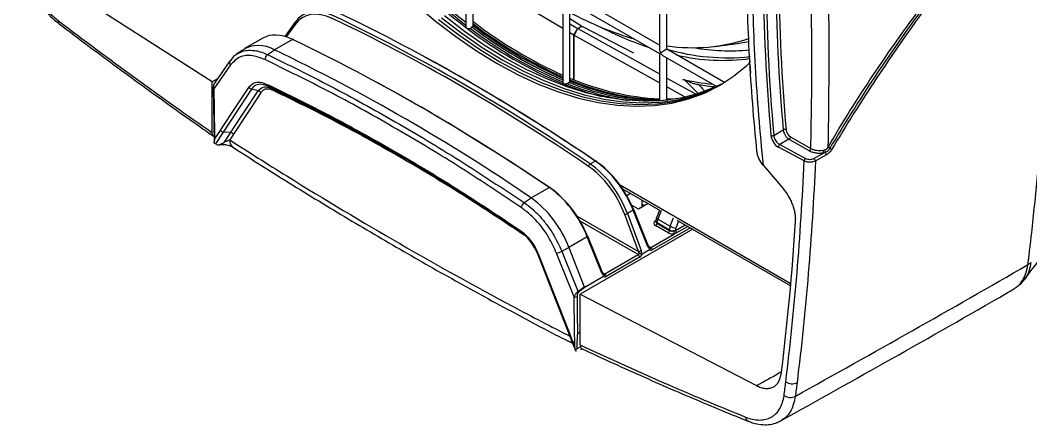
# Model space of a CAD drawing. Extents: x 14.8 to 109.8, y 1.6 to 86.6.
# Drawn here: x 69.56 to 76.94, y 62.04 to 65 of the extents above; entities that cross this region are included whole.
import ezdxf

# ---------------------------------------------------------------- set-up
doc = ezdxf.new("R2010")
doc.units = 0
doc.header["$MEASUREMENT"] = 0
doc.layers.add('OBJECT', color=7, linetype='CONTINUOUS')

msp = doc.modelspace()

# ---------------------------------------------------------------- linework, layer by layer
at = {"layer": 'OBJECT'}
for p, q in [((72.815, 65.5694), (72.815, 64.9482)), ((72.8679, 64.9522), (72.8679, 65.5389)), ((74.2292, 65.5696), (74.2292, 64.7761)), ((74.2821, 64.7836), (74.2821, 65.539)), ((70.9629, 64.545), (69.7627, 65.3131)), ((73.5221, 64.9352), (72.8679, 65.3258)), ((73.5221, 65.1612), (73.5221, 64.5366)), ((74.2292, 64.8141), (73.575, 65.1918)), ((73.5421, 65.1497), (74.2292, 64.753)), ((73.575, 64.5475), (73.575, 65.1307)), ((71.5661, 64.9799), (71.4924, 64.8768)), ((71.5677, 64.9652), (71.5024, 64.8738)), ((73.6594, 64.9517), (73.575, 65.0056)), ((73.575, 64.9698), (73.6319, 64.9359)), ((73.6316, 64.9357), (73.649, 64.9457)), ((73.6319, 64.9359), (73.6594, 64.9517)), ((73.6594, 64.9484), (73.6594, 64.9517)), ((74.0405, 64.7544), (73.67, 64.9463)), ((71.3311, 64.8648), (71.1978, 64.7879)), ((73.6033, 64.8867), (73.575, 64.9036)), ((73.6033, 64.8864), (73.6316, 64.9357)), ((73.6176, 64.9113), (73.6033, 64.8867)), ((73.6033, 64.561), (73.6033, 64.8867)), ((74.2292, 64.538), (73.6033, 64.8864)), ((73.6033, 64.8864), (73.6033, 64.561)), ((73.6316, 64.9357), (74.2292, 64.603)), ((71.5481, 64.8555), (71.4165, 64.7796)), ((74.2217, 64.8185), (74.2292, 64.8172)), ((71.1828, 64.7781), (71.1365, 64.7443)), ((71.3659, 64.7447), (71.4165, 64.7796)), ((74.2292, 64.753), (74.2292, 64.4069)), ((74.2492, 64.7415), (74.6466, 64.5121)), ((74.7029, 64.5407), (74.2821, 64.7836)), ((74.2821, 64.4117), (74.2821, 64.7225)), ((71.0922, 64.6985), (70.9795, 64.536)), ((74.8893, 64.6739), (74.8934, 64.6101)), ((74.2821, 64.5735), (74.4956, 64.4547)), ((71.001, 64.567), (70.9629, 64.545)), ((70.9629, 64.174), (70.9629, 64.545)), ((70.9702, 64.5003), (70.9762, 64.1063)), ((71.4015, 64.4962), (71.372, 64.5132)), ((74.4161, 64.4339), (74.2821, 64.5085)), ((74.508, 64.4618), (74.4053, 64.5655)), ((71.2988, 64.4792), (71.249, 64.4925)), ((74.3524, 64.4215), (74.2821, 64.4199)), ((74.2894, 64.4125), (74.2821, 64.4125)), ((70.9802, 64.1254), (71.0228, 64.1901)), ((71.042, 64.178), (70.9858, 64.0926)), ((71.0991, 64.1756), (71.042, 64.178)), ((71.0551, 64.1087), (71.0991, 64.1756)), ((71.1182, 64.1635), (71.0902, 64.1209)), ((75.0627, 64.1544), (75.1319, 64.1943)), ((75.1741, 64.126), (75.1068, 64.0871)), ((75.3225, 64.0403), (75.1741, 64.126)), ((75.1847, 64.1444), (75.3331, 64.0587)), ((70.9768, 64.1004), (70.9766, 64.1063)), ((75.2843, 63.9675), (75.0966, 64.0686)), ((75.1068, 64.0871), (75.2945, 63.9861)), ((75.3564, 63.9863), (75.4261, 64.025)), ((75.3668, 63.9672), (75.4467, 64.0115)), ((73.7224, 63.9455), (73.7593, 63.9668)), ((73.2918, 63.6969), (73.4234, 63.7729)), ((75.1839, 63.0721), (73.941, 63.7897)), ((73.9522, 63.7672), (73.9529, 63.7676)), ((73.9585, 63.7643), (74.2292, 63.6081)), ((73.2404, 63.6626), (73.2918, 63.6969)), ((73.989, 63.715), (74.0165, 63.7308)), ((74.1003, 63.6825), (74.0995, 63.6304)), ((74.0745, 63.6162), (74.0249, 63.6448)), ((74.1493, 63.3452), (74.0419, 63.612)), ((74.1455, 63.6564), (74.0745, 63.6162)), ((74.1173, 63.6405), (74.0998, 63.6505)), ((74.1002, 63.6766), (74.1115, 63.676)), ((73.6265, 63.5646), (74.0757, 63.3053)), ((74.0757, 63.3053), (73.9746, 63.5758)), ((74.0372, 63.6073), (73.9944, 63.5825)), ((73.9944, 63.5825), (74.0955, 63.312)), ((74.1446, 63.3404), (74.0372, 63.6073)), ((74.2067, 63.5521), (74.2068, 63.5523)), ((74.2292, 63.6081), (74.2068, 63.5523)), ((74.2411, 63.6046), (74.2162, 63.5427)), ((74.2162, 63.5427), (74.3073, 63.4901)), ((74.3073, 63.4901), (74.3308, 63.5529)), ((74.3558, 63.535), (75.1828, 63.0576)), ((74.0726, 63.2828), (73.6498, 63.5269)), ((74.4716, 63.4682), (73.6499, 62.9938)), ((74.4539, 63.4784), (74.1748, 63.3173)), ((74.1997, 63.5315), (74.2022, 63.5329)), ((74.2913, 63.4419), (74.1997, 63.4947)), ((74.2016, 63.5277), (74.2015, 63.5253)), ((74.2104, 63.515), (74.2103, 63.5131)), ((74.2103, 63.5131), (74.3019, 63.4602)), ((74.3018, 63.4622), (74.2104, 63.515)), ((74.3019, 63.4602), (74.3018, 63.4622)), ((74.3443, 63.4597), (74.4153, 63.5007)), ((74.3443, 63.4627), (74.3443, 63.4597)), ((74.3664, 63.5289), (74.3469, 63.4767)), ((74.4345, 63.4896), (74.3532, 63.4427)), ((73.7013, 63.4134), (73.5668, 63.3357)), ((73.8087, 63.1465), (73.7013, 63.4134)), ((73.8135, 63.1513), (73.706, 63.4181)), ((74.1642, 63.3356), (74.3373, 63.4356)), ((73.5145, 63.3073), (73.5668, 63.3357)), ((73.5668, 63.3357), (73.6785, 63.0476)), ((74.1564, 63.3189), (74.1016, 63.2873)), ((74.1501, 63.3438), (74.1642, 63.3356)), ((73.8283, 63.1417), (74.0726, 63.2828)), ((74.0832, 63.2644), (73.8389, 63.1234)), ((73.6967, 63.0535), (73.8205, 63.125)), ((73.8142, 63.1499), (73.8283, 63.1417)), ((73.6333, 63.0123), (73.6785, 63.0476)), ((73.6967, 63.0535), (73.6357, 63.0059)), ((73.6499, 62.6228), (73.6499, 62.9938)), ((73.6499, 62.9938), (74.937, 62.326)), ((73.5588, 62.724), (73.6146, 62.5815)), ((73.6303, 62.7065), (73.6499, 62.7178)), ((73.5977, 62.6473), (73.6013, 62.6388)), ((73.6153, 62.5806), (73.6211, 62.5775)), ((73.652, 62.6096), (73.6246, 62.5943)), ((73.6542, 62.5908), (73.6633, 62.5956))]:
    msp.add_line(p, q, dxfattribs=at)
at = {"layer": 'OBJECT', "flags": 128}
for points in [[(72.4475, 65.1138), (72.5939, 64.9898), (72.7423, 64.8759), (72.892, 64.7725), (73.0423, 64.68), (73.1926, 64.5989), (73.3422, 64.5296), (73.4906, 64.4722), (73.637, 64.4271), (73.781, 64.3944), (73.9217, 64.3743), (74.0587, 64.3669), (74.1913, 64.3722), (74.319, 64.3902), (74.4413, 64.4208), (74.5575, 64.4639), (74.6673, 64.5192), (74.7701, 64.5866), (74.8655, 64.6658), (74.8939, 64.6931)], [(72.6363, 65.0143), (72.7847, 64.9004), (72.9344, 64.797), (73.0847, 64.7045), (73.235, 64.6234), (73.3846, 64.5541), (73.533, 64.4967), (73.6795, 64.4516), (73.8234, 64.4189), (73.9641, 64.3988), (74.1011, 64.3914), (74.2337, 64.3967), (74.3614, 64.4147), (74.4837, 64.4453), (74.5999, 64.4884), (74.6882, 64.5316)], [(74.6956, 64.5364), (74.6211, 64.5006), (74.5049, 64.4575), (74.3827, 64.427), (74.2549, 64.409), (74.1223, 64.4037), (73.9853, 64.4111), (73.8446, 64.4312), (73.7007, 64.4638), (73.5542, 64.5089), (73.4059, 64.5663), (73.2562, 64.6357), (73.1059, 64.7168), (72.9556, 64.8092), (72.8059, 64.9126), (72.6576, 65.0266)], [(71.5661, 64.9799), (71.5673, 64.9812), (71.5692, 64.9826)], [(72.6151, 65.0021), (72.7635, 64.8881), (72.9132, 64.7847), (73.0635, 64.6923), (73.2138, 64.6112), (73.3634, 64.5418), (73.5118, 64.4845), (73.6583, 64.4393), (73.8022, 64.4067), (73.9429, 64.3866), (74.0799, 64.3792), (74.2125, 64.3845), (74.3402, 64.4025), (74.4625, 64.433), (74.5787, 64.4761), (74.6764, 64.5246)], [(71.0957, 64.6687), (71.075, 64.639), (70.9924, 64.5199), (70.9746, 64.4942)], [(70.9702, 64.5006), (70.9702, 64.5004), (70.9702, 64.5003)], [(70.9746, 64.4942), (70.975, 64.4699), (70.9765, 64.3728), (70.9802, 64.1254)], [(71.0228, 64.1901), (71.0429, 64.2206), (71.1231, 64.3425), (71.2298, 64.5047)], [(71.249, 64.4925), (71.2289, 64.462), (71.1487, 64.3401), (71.042, 64.178)], [(71.0991, 64.1756), (71.1191, 64.2061), (71.1994, 64.328), (71.2988, 64.4792)], [(71.318, 64.467), (71.2979, 64.4366), (71.2177, 64.3146), (71.1182, 64.1635)], [(71.0045, 64.0821), (70.9873, 64.0918), (70.9858, 64.0926)], [(73.7593, 63.9668), (73.7613, 63.9678), (73.7632, 63.9683), (73.765, 63.9683), (73.7664, 63.9678), (73.7676, 63.9668), (73.7685, 63.9654), (73.7689, 63.9636), (73.769, 63.9615)], [(74.9854, 63.9375), (75.0033, 63.9162), (75.129, 63.7677)], [(73.4331, 63.7676), (73.433, 63.7697), (73.4326, 63.7715), (73.4318, 63.7729), (73.4306, 63.7739), (73.4291, 63.7744), (73.4274, 63.7744), (73.4254, 63.7739), (73.4234, 63.7729)], [(74.0372, 63.6073), (74.0391, 63.6085), (74.0405, 63.6096), (74.0415, 63.6106), (74.0419, 63.6115), (74.0419, 63.612)], [(74.0419, 63.612), (74.0419, 63.6121), (74.0413, 63.6126), (74.0402, 63.6128), (74.0386, 63.6128)], [(74.2162, 63.5427), (74.2125, 63.5451), (74.2096, 63.5474), (74.2077, 63.5494), (74.2067, 63.5511), (74.2067, 63.5521)], [(74.1997, 63.5315), (74.2018, 63.5305), (74.202, 63.5304)], [(73.7027, 63.4189), (73.7043, 63.4189), (73.7054, 63.4187), (73.706, 63.4182), (73.706, 63.4181)], [(74.1446, 63.3404), (74.1465, 63.3416), (74.1479, 63.3427), (74.1489, 63.3437), (74.1493, 63.3446), (74.1493, 63.3452)], [(73.3391, 63.2849), (73.339, 63.2852), (73.339, 63.286)], [(73.3391, 63.2849), (73.4203, 63.0775), (73.5588, 62.724)], [(73.3458, 63.2831), (73.3441, 63.2831), (73.3426, 63.2832), (73.3414, 63.2833), (73.3404, 63.2837), (73.3397, 63.2841), (73.3392, 63.2846), (73.3391, 63.2849)], [(73.3458, 63.2831), (73.3671, 63.2288), (73.4522, 63.0114), (73.5654, 62.7223)], [(73.605, 62.9757), (73.5941, 63.0029), (73.5066, 63.2201), (73.4768, 63.2941)], [(73.5145, 63.3073), (73.5364, 63.253), (73.6239, 63.0358), (73.6333, 63.0123)], [(73.6106, 62.6069), (73.6103, 62.6312), (73.6088, 62.7283), (73.605, 62.9757)], [(73.6262, 62.9759), (73.6266, 62.9516), (73.6281, 62.8545), (73.6303, 62.7065)], [(73.5654, 62.7223), (73.5638, 62.7222), (73.5623, 62.7223), (73.5611, 62.7225), (73.5601, 62.7228), (73.5594, 62.7232), (73.5589, 62.7237), (73.5588, 62.724)], [(73.5654, 62.7223), (73.5867, 62.6679), (73.6106, 62.6069)], [(73.5928, 62.6401), (73.5861, 62.6509), (73.5856, 62.6518)]]:
    msp.add_lwpolyline(points, dxfattribs=at)
at = {"layer": 'OBJECT'}
for centre, radius, start, end in [((89.1097, 65.4305), 14.0324, 175.8927, 185.05405), ((89.1228, 65.4308), 14.0243, 175.93665, 185.05298), ((75.588, 68.566), 4.5626, 220.40618, 232.66393), ((75.6304, 68.5953), 4.5817, 220.52701, 232.08458), ((75.6411, 68.6064), 4.597, 220.54634, 232.06525), ((75.6043, 68.5754), 4.5663, 220.66772, 232.34937), ((74.6794, 67.0559), 2.2865, 241.11731, 253.91243), ((69.8622, 64.9882), 0.0253, 167.45728, 227.24204), ((71.5762, 64.9736), 0.0119, 147.99737, 224.44319), ((74.7189, 67.4096), 3.1161, 232.47478, 247.53059), ((74.7568, 67.4396), 3.1327, 232.62091, 246.88242), ((74.7587, 67.4424), 3.136, 232.62497, 246.77727), ((74.8469, 67.5523), 3.2408, 232.36271, 245.87048), ((74.8249, 67.5299), 3.2233, 232.61716, 246.16022), ((74.7765, 67.4573), 3.145, 232.63583, 246.49248), ((74.7767, 67.4576), 3.1453, 232.63646, 246.49185), ((74.9366, 67.1536), 2.4839, 242.64198, 251.6574), ((74.735, 67.4198), 3.12, 232.78193, 247.12323), ((74.4717, 66.0588), 1.2641, 261.37527, 288.89717), ((71.3009, 64.5821), 0.2288, 59.64381, 121.06724), ((71.5523, 64.8496), 0.00731, 356.44139, 125.501), ((74.741, 66.2807), 1.5086, 259.95693, 275.46144), ((71.3918, 64.7099), 0.0434, 126.61608, 182.87061), ((65.3123, 52.04), 14.1265, 55.60705, 64.39833), ((74.7256, 66.3136), 1.5923, 253.82963, 275.92502), ((74.6947, 66.2085), 1.5061, 256.9984, 277.49283), ((71.1141, 64.686), 0.0252, 150.67559, 223.14778), ((74.3341, 66.3627), 1.9446, 247.02489, 266.90932), ((70.9778, 64.5011), 0.00762, 186.12319, 245.46196), ((71.2583, 64.5285), 0.0372, 219.91592, 255.43493), ((71.3817, 64.5274), 0.0172, 180.71083, 235.70999), ((71.3919, 64.482), 0.0172, 0.71078, 55.70858), ((74.3486, 66.5588), 2.1884, 247.9748, 255.6385), ((74.3149, 66.4222), 2.0373, 248.09879, 260.98639), ((74.298, 66.3228), 1.9249, 247.52414, 265.53975), ((74.3059, 66.356), 1.9586, 247.68034, 265.38355), ((74.3182, 66.3427), 1.9317, 247.37437, 267.3607), ((74.3008, 66.2972), 1.8905, 247.42358, 267.82929), ((74.308, 66.3299), 1.9235, 247.60016, 267.65271), ((74.7893, 66.356), 1.8351, 257.62077, 264.62347), ((74.7943, 66.2617), 1.7589, 260.81628, 265.00533), ((71.2895, 64.4432), 0.0372, 39.91651, 75.43536), ((71.0513, 64.214), 0.0372, 219.91602, 255.43482), ((71.0897, 64.1396), 0.0372, 39.91561, 75.43624), ((75.0507, 64.1769), 0.0255, 250.03461, 298.2076), ((75.1438, 64.1719), 0.0254, 68.85629, 118.10789), ((75.2247, 64.2044), 0.0934, 186.22324, 237.17454), ((75.2226, 64.2032), 0.07, 186.22383, 237.1741), ((75.1616, 64.1454), 0.0231, 302.60583, 357.39417), ((71.1468, 64.113), 0.0571, 172.00241, 230.4918), ((75.1203, 64.0676), 0.0238, 124.6837, 177.64445), ((75.31, 64.0597), 0.0231, 302.60583, 357.39417), ((75.3112, 63.8021), 0.3036, 57.9289, 60.92743), ((75.3761, 63.9028), 0.1855, 58.40001, 63.31181), ((75.5673, 64.2108), 0.177, 237.90411, 243.10847), ((75.3081, 63.9665), 0.0238, 124.68369, 177.64609), ((75.3435, 63.9669), 0.0233, 0.78732, 56.29384), ((75.475, 64.0457), 0.0531, 179.81906, 202.9392), ((75.469, 64.0457), 0.0348, 176.1937, 208.52309), ((75.423, 64.0111), 0.0237, 1.09014, 49.41967), ((73.7357, 63.9242), 0.0251, 121.94934, 171.43723), ((72.8269, 63.0579), 0.7903, 20.58115, 53.96489), ((73.2691, 63.6212), 0.0503, 124.6706, 172.50229), ((73.9655, 63.6351), 0.06, 278.74559, 298.81514), ((73.2209, 63.4604), 0.0127, 169.46114, 233.49495), ((74.1873, 63.5141), 0.0231, 302.60601, 357.39416), ((74.2163, 63.5286), 0.0148, 183.18415, 246.17837), ((74.3226, 63.5042), 0.0468, 243.64313, 297.51668), ((74.3652, 63.5952), 0.12, 241.18528, 261.25393), ((73.6989, 63.4205), 0.00757, 288.94731, 341.64454), ((74.2788, 63.4613), 0.0231, 302.60601, 357.39416), ((74.3798, 63.4562), 0.0472, 180.45691, 205.91963), ((74.3678, 63.4612), 0.0235, 183.53431, 231.78128), ((74.1664, 63.3275), 0.0132, 220.53377, 309.24686), ((74.1597, 63.3422), 0.00795, 250.48786, 304.35525), ((74.1518, 63.3162), 0.0231, 2.60508, 57.39492), ((73.46, 63.4024), 0.1096, 278.83129, 299.82642), ((74.0607, 63.3016), 0.0223, 302.24361, 334.43106), ((74.0602, 63.2634), 0.0231, 2.60508, 57.39492), ((74.0666, 63.3646), 0.06, 278.7456, 298.815), ((74.0584, 63.3032), 0.046, 302.63855, 339.77244), ((76.8782, 63.2848), 0.0853, 298.5895, 316.15417), ((73.8063, 63.1536), 0.00757, 288.94731, 341.64454), ((73.8306, 63.1336), 0.0132, 220.53409, 309.24697), ((73.8239, 63.1477), 0.00737, 244.37186, 306.36269), ((73.8159, 63.1223), 0.0231, 2.60508, 57.39492), ((73.6154, 62.9959), 0.0227, 242.68109, 298.41691), ((73.6153, 63.002), 0.0207, 10.87442, 29.88502), ((75.1968, 62.4233), 0.0841, 236.68146, 295.28918), ((75.1844, 62.3232), 0.0838, 236.40243, 295.23936), ((74.8911, 62.0962), 0.0344, 180.16934, 241.45475)]:
    msp.add_arc(centre, radius, start, end, dxfattribs=at)
for centre, major_axis, ratio, start_param, end_param in [((85.7524, 59.6183), (-7.7541, 12.5096), 0.597167, 0.680153, 0.869416), ((85.7626, 59.6246), (-7.7466, 12.4966), 0.597187, 0.680133, 0.869395), ((71.8618, 64.594), (-0.236, 0.4237), 0.587367, 5.595426, 6.554104), ((71.8724, 64.6), (-0.2435, 0.4367), 0.58707, 5.595146, 6.553824), ((72.6005, 52.1803), (-7.2994, 13.1055), 0.587357, 5.418377, 5.595417), ((73.0059, 52.4143), (-7.692, 12.8789), 0.56723, 5.400928, 5.577968), ((72.2581, 87.7702), (-14.209, 26.3635), 0.556891, 2.2538, 2.309119), ((72.5899, 52.1744), (-7.2919, 13.0925), 0.587367, 5.418387, 5.595426), ((73.6596, 64.94), (0.015, 0.0004), 0.556797, 0.786578, 2.339921), ((71.5853, 64.4342), (-0.2562, 0.4294), 0.567527, 5.578204, 6.275001), ((72.67, 52.2204), (-7.692, 12.8789), 0.56723, 5.400928, 5.577968), ((73.0165, 52.4206), (-7.6845, 12.866), 0.56722, 5.40092, 5.520011), ((74.2492, 64.7646), (-0.0141, 0.0245), 0.577335, 0.785358, 1.570756), ((74.2492, 64.7646), (0.02, 0.0115), 0.00007, 2.356154, 3.141552), ((74.2492, 64.7646), (0.02, 0.0115), 0.00007, 6.283145, 8.639339), ((74.2492, 64.7646), (-0.0141, 0.0245), 0.577335, 1.570756, 2.356235), ((74.2621, 64.772), (0.02, 0.0115), 0.00007, 6.283145, 7.542885), ((72.6806, 52.2267), (-7.6845, 12.866), 0.56722, 5.40092, 5.520011), ((75.0966, 64.1298), (-0.0395, 0.0638), 0.597167, 0.869416, 2.33756), ((75.1068, 64.1361), (-0.032, 0.0508), 0.601985, 0.864331, 2.332476), ((73.6746, 63.5475), (-0.236, 0.4237), 0.587367, 4.459709, 5.418387), ((73.6852, 63.5534), (-0.2435, 0.4367), 0.58707, 4.459429, 5.418106), ((73.734, 63.5816), (-0.2562, 0.4294), 0.567527, 4.442486, 5.401164), ((73.7446, 63.588), (-0.2487, 0.4164), 0.56722, 4.442242, 5.40092), ((73.3981, 63.3877), (-0.2562, 0.4294), 0.567527, 4.442486, 5.401164), ((73.4087, 63.3941), (-0.2487, 0.4164), 0.56722, 4.442242, 5.40092), ((74.2528, 63.5395), (0.0304, 0.0517), 0.572322, 1.836803, 2.360402), ((74.2315, 63.5131), (0.045, 0), 0.577288, 2.356347, 3.927143), ((74.2315, 63.5253), (0.03, 0.0002), 0.572231, 3.133376, 3.923006), ((74.3443, 63.4867), (0.0296, 0.0522), 0.582397, 1.828073, 2.351672), ((74.3655, 63.4749), (0.0146, 0.0262), 0.587367, 1.823476, 2.347075), ((74.3231, 63.4602), (0.045, 0), 0.577288, 3.927143, 5.034841), ((74.3231, 63.4725), (0.03, -0.0002), 0.582301, 3.931737, 5.039435), ((74.1656, 63.3532), (-0.0074, 0.0335), 0.697888, 1.805433, 2.571581), ((74.0649, 63.2995), (-0.0126, 0.0191), 0.534597, 3.994623, 4.663851), ((74.074, 63.3003), (-0.0074, 0.0335), 0.697888, 4.14597, 4.912119), ((73.8297, 63.1593), (-0.0074, 0.0335), 0.697888, 1.805433, 2.571581), ((73.7911, 63.1415), (0.1123, 0.0942), 0.095794, 3.109005, 3.639157), ((72.261, 87.7685), (-15.7788, 25.4559), 0.597167, 2.400993, 2.456312)]:
    msp.add_ellipse(centre, major_axis=major_axis, ratio=ratio, start_param=start_param, end_param=end_param, dxfattribs=at)
for points, knots in [([(74.9402, 64.0366), (74.9168, 64.2701), (74.8988, 64.5011), (74.8738, 64.9582), (74.8667, 65.1844), (74.8634, 65.631), (74.8672, 65.8513), (74.8857, 66.2856), (74.9004, 66.4995), (74.9206, 66.71)], [0, 0, 0, 0, 0.25, 0.25, 0.5, 0.5, 0.75, 0.75, 1, 1, 1, 1]), ([(74.9649, 66.7027), (74.9431, 66.4856), (74.9272, 66.2647), (74.9072, 65.8159), (74.903, 65.5881), (74.9064, 65.126), (74.914, 64.8919), (74.9409, 64.4187), (74.9602, 64.1794), (74.9854, 63.9375)], [0, 0, 0, 0, 0.25, 0.25, 0.5, 0.5, 0.75, 0.75, 1, 1, 1, 1]), ([(75.3331, 64.0587), (75.3334, 64.0717), (75.3402, 64.3523), (75.3442, 64.93), (75.327, 65.6814), (75.3006, 66.1657), (75.2907, 66.3458)], [0, 0, 0, 0, 0.017546, 0.377093, 0.768505, 1, 1, 1, 1]), ([(75.4106, 66.397), (75.4218, 66.2004), (75.4502, 65.6989), (75.4704, 64.919), (75.4625, 64.3464), (75.4587, 64.0675)], [0, 0, 0, 0, 0.248441, 0.633889, 1, 1, 1, 1]), ([(75.4594, 64.0686), (75.5114, 64.1573), (75.5649, 64.2452), (75.6741, 64.4197), (75.7298, 64.506), (75.9004, 64.7622), (76.0185, 64.9294), (76.2025, 65.1744), (76.2648, 65.255), (76.3911, 65.4132), (76.4551, 65.491), (76.585, 65.6439), (76.6508, 65.719), (76.7512, 65.8292), (76.7848, 65.8655), (76.8357, 65.919), (76.8527, 65.9367), (76.8784, 65.9628), (76.887, 65.9715), (76.9, 65.9842), (76.9043, 65.9884), (76.9109, 65.9946), (76.9131, 65.9966), (76.9164, 65.9996), (76.9176, 66.0005), (76.9193, 66.0019), (76.9198, 66.0023), (76.9207, 66.0029), (76.921, 66.0031), (76.9216, 66.0034), (76.922, 66.0035), (76.922, 66.0032)], [0, 0, 0, 0, 0.125, 0.125, 0.25, 0.25, 0.5, 0.5, 0.625, 0.625, 0.75, 0.75, 0.875, 0.875, 0.9375, 0.9375, 0.96875, 0.96875, 0.984375, 0.984375, 0.992188, 0.992188, 0.996094, 0.996094, 0.998047, 0.998047, 0.999023, 0.999023, 0.999512, 0.999512, 1, 1, 1, 1]), ([(76.9219, 66.0031), (76.9219, 66.0032), (76.9218, 66.0032), (76.9216, 66.0031), (76.9215, 66.0031), (76.9213, 66.0029), (76.9212, 66.0028), (76.9208, 66.0025), (76.9205, 66.0022), (76.9197, 66.0015), (76.9191, 66.001), (76.9175, 65.9995), (76.9164, 65.9984), (76.9132, 65.9952), (76.9111, 65.9931), (76.9047, 65.9866), (76.9004, 65.9822), (76.8877, 65.969), (76.8793, 65.9602), (76.8541, 65.9334), (76.8374, 65.9154), (76.7874, 65.861), (76.7543, 65.8243), (76.6555, 65.7129), (76.5906, 65.6372), (76.4624, 65.4834), (76.3992, 65.4052), (76.2744, 65.2463), (76.2128, 65.1656), (76.0306, 64.92), (75.9134, 64.7528), (75.7436, 64.4969), (75.688, 64.4108), (75.579, 64.2368), (75.5255, 64.1491), (75.4733, 64.0609)], [0, 0, 0, 0, 0.000122, 0.000122, 0.000244, 0.000244, 0.000488, 0.000488, 0.000977, 0.000977, 0.001953, 0.001953, 0.003906, 0.003906, 0.007813, 0.007813, 0.015625, 0.015625, 0.03125, 0.03125, 0.0625, 0.0625, 0.125, 0.125, 0.25, 0.25, 0.375, 0.375, 0.5, 0.5, 0.75, 0.75, 0.875, 0.875, 1, 1, 1, 1]), ([(76.9219, 66.0032), (76.8554, 65.9304), (76.7895, 65.8563), (76.6591, 65.7053), (76.5946, 65.6284), (76.4041, 65.395), (76.281, 65.2356), (76.0422, 64.9097), (75.9264, 64.7432), (75.7017, 64.4033), (75.5928, 64.2298), (75.4873, 64.053)], [0, 0, 0, 0, 0.125, 0.125, 0.25, 0.25, 0.5, 0.5, 0.75, 0.75, 1, 1, 1, 1]), ([(69.5606, 65.4817), (69.5617, 65.4692), (69.565, 65.4335), (69.58, 65.3718), (69.6043, 65.2989), (69.6366, 65.227), (69.6754, 65.1584), (69.72, 65.094), (69.7695, 65.0364), (69.8117, 64.9947), (69.8378, 64.9761), (69.8452, 64.9708)], [0, 0, 0, 0, 0.067482, 0.193392, 0.319593, 0.444904, 0.570851, 0.696247, 0.822783, 0.949384, 1, 1, 1, 1]), ([(69.5752, 65.4648), (69.5775, 65.4436), (69.581, 65.4222), (69.5907, 65.3786), (69.5968, 65.3566), (69.6117, 65.3118), (69.6203, 65.2895), (69.6396, 65.2458), (69.6503, 65.2243), (69.6681, 65.1924), (69.6743, 65.1819), (69.6869, 65.1614), (69.6935, 65.1514), (69.7136, 65.1219), (69.7278, 65.1032), (69.7502, 65.0764), (69.7579, 65.0677), (69.7733, 65.0511), (69.7811, 65.0431), (69.8048, 65.0202), (69.821, 65.0063), (69.8375, 64.9937)], [0, 0, 0, 0, 0.125, 0.125, 0.25, 0.25, 0.375, 0.375, 0.5, 0.5, 0.5625, 0.5625, 0.625, 0.625, 0.75, 0.75, 0.8125, 0.8125, 0.875, 0.875, 1, 1, 1, 1]), ([(69.845, 64.9696), (69.9177, 64.9145), (70.1285, 64.7547), (70.4709, 64.5029), (70.7747, 64.2862), (70.94, 64.171), (70.9739, 64.1474)], [0, 0, 0, 0, 0.1936628, 0.5616064, 0.9101968, 1, 1, 1, 1]), ([(72.8209, 64.9383), (72.8194, 64.9396), (72.8166, 64.9422), (72.8149, 64.9458), (72.8152, 64.9478), (72.8152, 64.9482)], [0, 0, 0, 0, 0.434568, 0.869207, 1, 1, 1, 1]), ([(72.8538, 64.9408), (72.8535, 64.9402), (72.8527, 64.9381), (72.849, 64.9355), (72.8435, 64.9335), (72.8369, 64.9328), (72.8302, 64.9337), (72.8247, 64.9358), (72.8219, 64.9376), (72.8209, 64.9383)], [0, 0, 0, 0, 0.077528, 0.241137, 0.403739, 0.566376, 0.73006, 0.895415, 1, 1, 1, 1]), ([(72.8676, 64.9522), (72.8677, 64.9516), (72.868, 64.9496), (72.866, 64.9462), (72.862, 64.943), (72.8577, 64.9412), (72.8547, 64.941), (72.854, 64.9409)], [0, 0, 0, 0, 0.104551, 0.373837, 0.640379, 0.905277, 1, 1, 1, 1]), ([(76.919, 63.2099), (76.9196, 63.2142), (76.9201, 63.2184), (76.9211, 63.227), (76.9227, 63.2398), (76.9263, 63.2697), (76.9294, 63.2953), (76.9355, 63.3467), (76.9394, 63.381), (76.9511, 63.4841), (76.9584, 63.5531), (76.9797, 63.7608), (76.9926, 63.9003), (77.0156, 64.181), (77.0257, 64.3223), (77.0391, 64.5358), (77.0432, 64.6072), (77.0507, 64.7503), (77.0541, 64.8221), (77.0572, 64.8941)], [0, 0, 0, 0, 0.007813, 0.007813, 0.015625, 0.03125, 0.0625, 0.0625, 0.125, 0.125, 0.25, 0.25, 0.5, 0.5, 0.75, 0.75, 0.875, 0.875, 1, 1, 1, 1]), ([(74.6268, 64.8041), (74.6361, 64.805), (74.7208, 64.8129), (74.805, 64.8274), (74.8799, 64.8403)], [0, 0, 0, 0, 0.109995, 1, 1, 1, 1]), ([(71.1381, 64.7438), (71.1294, 64.7377), (71.1118, 64.7255), (71.0993, 64.7069), (71.0931, 64.6976)], [0, 0, 0, 0, 0.49695, 1, 1, 1, 1]), ([(71.3484, 64.7077), (71.318, 64.7192), (71.2512, 64.7443), (71.1592, 64.7344), (71.1168, 64.6906), (71.0957, 64.6687)], [0, 0, 0, 0, 0.295543, 0.647772, 1, 1, 1, 1]), ([(71.1379, 64.7439), (71.1484, 64.751), (71.1718, 64.7668), (71.2167, 64.777), (71.2644, 64.7765), (71.3146, 64.7664), (71.3473, 64.7526), (71.3659, 64.7447)], [0, 0, 0, 0, 0.178185, 0.398534, 0.625275, 0.786536, 1, 1, 1, 1]), ([(71.3659, 64.7447), (71.5211, 64.6688), (71.8318, 64.5167), (72.3004, 64.2566), (72.7705, 63.9751), (73.0837, 63.7668), (73.2404, 63.6626)], [0, 0, 0, 0, 0.248777, 0.498038, 0.748771, 1, 1, 1, 1]), ([(73.2192, 63.6278), (73.0631, 63.7316), (72.7505, 63.9395), (72.2817, 64.2203), (71.8137, 64.48), (71.5036, 64.6318), (71.3484, 64.7077)], [0, 0, 0, 0, 0.250733, 0.501962, 0.750739, 1, 1, 1, 1]), ([(70.9795, 64.5358), (70.9783, 64.5339), (70.9754, 64.5293), (70.9724, 64.5201), (70.9702, 64.5099), (70.9706, 64.5033), (70.9708, 64.5006)], [0, 0, 0, 0, 0.170532, 0.412806, 0.75274, 1, 1, 1, 1]), ([(70.9796, 64.5359), (70.9788, 64.5347), (70.9761, 64.5308), (70.9732, 64.5215), (70.9723, 64.512), (70.9728, 64.5025), (70.9739, 64.4976), (70.9746, 64.4942)], [0, 0, 0, 0, 0.105808, 0.345056, 0.643476, 0.750571, 1, 1, 1, 1]), ([(71.2298, 64.5047), (71.2406, 64.5164), (71.2622, 64.5401), (71.311, 64.547), (71.3473, 64.5335), (71.3645, 64.5272)], [0, 0, 0, 0, 0.342308, 0.688799, 1, 1, 1, 1]), ([(71.372, 64.5132), (71.3563, 64.519), (71.323, 64.5313), (71.2785, 64.525), (71.2588, 64.5033), (71.249, 64.4925)], [0, 0, 0, 0, 0.311267, 0.657775, 1, 1, 1, 1]), ([(71.2988, 64.4792), (71.3071, 64.4881), (71.3236, 64.5061), (71.3608, 64.5113), (71.3885, 64.5011), (71.4015, 64.4962)], [0, 0, 0, 0, 0.342437, 0.688873, 1, 1, 1, 1]), ([(71.409, 64.4823), (71.3974, 64.4866), (71.3729, 64.4956), (71.3399, 64.491), (71.3253, 64.475), (71.318, 64.467)], [0, 0, 0, 0, 0.311205, 0.657664, 1, 1, 1, 1]), ([(71.3645, 64.5272), (71.5184, 64.4518), (71.8264, 64.301), (72.2886, 64.0442), (72.7498, 63.7678), (73.0554, 63.5644), (73.2084, 63.4627)], [0, 0, 0, 0, 0.250734, 0.501964, 0.75074, 1, 1, 1, 1]), ([(72.2943, 64.0278), (72.1409, 64.1145), (71.833, 64.2884), (71.526, 64.4381), (71.372, 64.5132)], [0, 0, 0, 0, 0.498461, 1, 1, 1, 1]), ([(71.4015, 64.4962), (71.5548, 64.4215), (71.861, 64.2722), (72.1681, 64.0987), (72.3215, 64.0121)], [0, 0, 0, 0, 0.500548, 1, 1, 1, 1]), ([(73.528, 64.5301), (73.5266, 64.5308), (73.5237, 64.5323), (73.522, 64.5347), (73.5223, 64.5362), (73.5223, 64.5366)], [0, 0, 0, 0, 0.43427, 0.868631, 1, 1, 1, 1]), ([(73.5609, 64.537), (73.5606, 64.5365), (73.5598, 64.5349), (73.5561, 64.5324), (73.5506, 64.53), (73.5441, 64.5286), (73.5373, 64.5282), (73.5318, 64.5288), (73.529, 64.5297), (73.528, 64.5301)], [0, 0, 0, 0, 0.077549, 0.241081, 0.403368, 0.565698, 0.729315, 0.894856, 1, 1, 1, 1]), ([(73.5747, 64.5475), (73.5748, 64.5471), (73.5751, 64.5456), (73.5731, 64.5429), (73.5691, 64.5399), (73.5648, 64.5379), (73.5619, 64.5373), (73.5611, 64.5371)], [0, 0, 0, 0, 0.104337, 0.373963, 0.640407, 0.904824, 1, 1, 1, 1]), ([(74.4053, 64.5655), (74.4228, 64.5564), (74.4401, 64.5483), (74.4659, 64.5381), (74.4746, 64.535), (74.4916, 64.5298), (74.5, 64.5276), (74.5082, 64.5262)], [0, 0, 0, 0, 0.5, 0.5, 0.75, 0.75, 1, 1, 1, 1]), ([(74.5136, 64.5254), (74.5127, 64.5256), (74.5118, 64.5257), (74.51, 64.526), (74.5091, 64.5261), (74.5082, 64.5262)], [0, 0, 0, 0, 0.5, 0.5, 1, 1, 1, 1]), ([(74.5136, 64.5254), (74.5258, 64.5131), (74.5422, 64.4965), (74.5572, 64.4796), (74.561, 64.4754)], [0, 0, 0, 0, 0.7491958, 1, 1, 1, 1]), ([(73.243, 63.4235), (73.0912, 63.5245), (72.7871, 63.7267), (72.3287, 64.0016), (71.8688, 64.2572), (71.5624, 64.4072), (71.409, 64.4823)], [0, 0, 0, 0, 0.248777, 0.498037, 0.748771, 1, 1, 1, 1]), ([(70.9743, 64.1481), (70.9726, 64.1491), (70.9675, 64.1522), (70.9637, 64.1617), (70.9631, 64.1705), (70.9629, 64.174)], [0, 0, 0, 0, 0.240698, 0.697139, 1, 1, 1, 1]), ([(70.9802, 64.1254), (70.9802, 64.1253), (70.9799, 64.1238), (70.9783, 64.1152), (70.9775, 64.1071), (70.9768, 64.1004)], [0, 0, 0, 0, 0.0100221, 0.1786986, 1, 1, 1, 1]), ([(70.9858, 64.0926), (70.9829, 64.0946), (70.9797, 64.0969), (70.977, 64.1001), (70.9768, 64.1004)], [0, 0, 0, 0, 0.89656, 1, 1, 1, 1]), ([(71.0045, 64.0821), (71.0208, 64.089), (71.0394, 64.0968), (71.0532, 64.1073), (71.055, 64.1087), (71.0551, 64.1087)], [0, 0, 0, 0, 0.871034, 0.993944, 1, 1, 1, 1]), ([(71.0134, 64.0852), (71.0134, 64.0852), (71.0134, 64.0851), (71.016, 64.0861), (71.0197, 64.0868), (71.0208, 64.0869)], [0, 0, 0, 0, 0.130131, 0.725035, 1, 1, 1, 1]), ([(71.0208, 64.0869), (71.0219, 64.0872), (71.0257, 64.0879), (71.0359, 64.0886), (71.0511, 64.0881), (71.0695, 64.0853), (71.089, 64.0797), (71.104, 64.073), (71.1087, 64.0698), (71.1103, 64.0687)], [0, 0, 0, 0, 0.0473042, 0.1699597, 0.2993969, 0.4636563, 0.6618686, 0.8891913, 1, 1, 1, 1]), ([(71.0551, 64.1087), (71.0557, 64.1089), (71.0626, 64.1113), (71.0753, 64.1157), (71.085, 64.1191), (71.0902, 64.1209)], [0, 0, 0, 0, 0.041908, 0.483138, 1, 1, 1, 1]), ([(71.0902, 64.1209), (71.2291, 64.0327), (71.6434, 63.7693), (72.3328, 63.358), (73.0231, 62.9726), (73.4372, 62.7578), (73.5776, 62.685)], [0, 0, 0, 0, 0.167192, 0.498796, 0.830146, 1, 1, 1, 1]), ([(71.111, 64.0698), (71.1944, 64.0161), (71.4221, 63.8694), (71.7939, 63.6409), (72.226, 63.3833), (72.6576, 63.1358), (73.0887, 62.899), (73.4021, 62.7316), (73.5717, 62.6461), (73.598, 62.6329)], [0, 0, 0, 0, 0.100575, 0.274256, 0.447659, 0.621153, 0.794636, 0.968142, 1, 1, 1, 1]), ([(75.3331, 64.0587), (75.3388, 64.0554), (75.3452, 64.0526), (75.3591, 64.0481), (75.3667, 64.0464), (75.3822, 64.0441), (75.3902, 64.0436), (75.4063, 64.0438), (75.4142, 64.0445), (75.4219, 64.0458)], [0, 0, 0, 0, 0.25, 0.25, 0.5, 0.5, 0.75, 0.75, 1, 1, 1, 1]), ([(75.4343, 64.048), (75.4393, 64.049), (75.4442, 64.0513), (75.4526, 64.0581), (75.4561, 64.0626), (75.4587, 64.0675)], [0, 0, 0, 0, 0.5, 0.5, 1, 1, 1, 1]), ([(75.4724, 64.0594), (75.4681, 64.0525), (75.463, 64.0461), (75.4514, 64.0358), (75.445, 64.0317), (75.4384, 64.0291)], [0, 0, 0, 0, 0.5, 0.5, 1, 1, 1, 1]), ([(75.4873, 64.053), (75.4846, 64.0485), (75.4817, 64.0442), (75.4755, 64.0361), (75.4721, 64.0322), (75.4652, 64.0251), (75.4616, 64.0219), (75.4542, 64.0161), (75.4504, 64.0136), (75.4467, 64.0115)], [0, 0, 0, 0, 0.25, 0.25, 0.5, 0.5, 0.75, 0.75, 1, 1, 1, 1]), ([(76.8931, 63.1005), (77.0214, 63.2684), (77.28, 63.6066), (77.5365, 63.9408), (77.6658, 64.1091)], [0, 0, 0, 0, 0.496273, 1, 1, 1, 1]), ([(73.2133, 63.4502), (73.0609, 63.5511), (72.7557, 63.753), (72.4488, 63.9425), (72.295, 64.0274), (72.2943, 64.0278)], [0, 0, 0, 0, 0.498467, 0.997904, 1, 1, 1, 1]), ([(74.9854, 63.9375), (74.9727, 63.9525), (74.9623, 63.9684), (74.9506, 63.9938), (74.9474, 64.0024), (74.9426, 64.0195), (74.9409, 64.0281), (74.9402, 64.0367)], [0, 0, 0, 0, 0.5, 0.5, 0.75, 0.75, 1, 1, 1, 1]), ([(75.2945, 63.9861), (75.3029, 63.9816), (75.3142, 63.9791), (75.3312, 63.9791), (75.3369, 63.9798), (75.3475, 63.9822), (75.3523, 63.984), (75.3564, 63.9863)], [0, 0, 0, 0, 0.5, 0.5, 0.75, 0.75, 1, 1, 1, 1]), ([(75.4261, 64.025), (75.4171, 64.0234), (75.4079, 64.0226), (75.3938, 64.0225), (75.3891, 64.0226), (75.3798, 64.0233), (75.3752, 64.0238), (75.3617, 64.0258), (75.3528, 64.0278), (75.3366, 64.0332), (75.3291, 64.0365), (75.3225, 64.0403)], [0, 0, 0, 0, 0.25, 0.25, 0.375, 0.375, 0.5, 0.5, 0.75, 0.75, 1, 1, 1, 1]), ([(75.3668, 63.9672), (75.3613, 63.9642), (75.3548, 63.9618), (75.3443, 63.9594), (75.3407, 63.9588), (75.3333, 63.958), (75.3294, 63.9578), (75.3219, 63.9578), (75.3181, 63.958), (75.3107, 63.9589), (75.307, 63.9595), (75.2964, 63.962), (75.2899, 63.9644), (75.2843, 63.9675)], [0, 0, 0, 0, 0.25, 0.25, 0.375, 0.375, 0.5, 0.5, 0.625, 0.625, 0.75, 0.75, 1, 1, 1, 1]), ([(75.129, 63.7677), (75.1439, 63.7501), (75.1572, 63.7313), (75.175, 63.7012), (75.1806, 63.6908), (75.1906, 63.6701), (75.1951, 63.6596), (75.203, 63.6386), (75.2065, 63.628), (75.2124, 63.6069), (75.2147, 63.5965), (75.2183, 63.5761), (75.2195, 63.5661), (75.2207, 63.5464), (75.2207, 63.5368), (75.2201, 63.5275)], [0, 0, 0, 0, 0.25, 0.25, 0.375, 0.375, 0.5, 0.5, 0.625, 0.625, 0.75, 0.75, 0.875, 0.875, 1, 1, 1, 1]), ([(73.4768, 63.2941), (73.4587, 63.3334), (73.4189, 63.4196), (73.3284, 63.5409), (73.2556, 63.5988), (73.2192, 63.6278)], [0, 0, 0, 0, 0.295665, 0.647832, 1, 1, 1, 1]), ([(73.2404, 63.6626), (73.2597, 63.6485), (73.2987, 63.6198), (73.3545, 63.5645), (73.4066, 63.5015), (73.4645, 63.4169), (73.4953, 63.3494), (73.5145, 63.3073)], [0, 0, 0, 0, 0.173752, 0.352544, 0.526294, 0.705082, 1, 1, 1, 1]), ([(74.2067, 63.5521), (74.2053, 63.5481), (74.2024, 63.5398), (74.2019, 63.5319), (74.2016, 63.5277)], [0, 0, 0, 0, 0.484171, 1, 1, 1, 1]), ([(73.2084, 63.4627), (73.2275, 63.4475), (73.2659, 63.417), (73.3145, 63.3521), (73.3357, 63.3052), (73.3458, 63.2831)], [0, 0, 0, 0, 0.3445681, 0.6911954, 1, 1, 1, 1]), ([(73.339, 63.286), (73.3298, 63.3062), (73.3104, 63.349), (73.2659, 63.4084), (73.2308, 63.4363), (73.2133, 63.4502)], [0, 0, 0, 0, 0.308725, 0.655363, 1, 1, 1, 1]), ([(74.3326, 63.4559), (74.3357, 63.4565), (74.34, 63.4574), (74.3434, 63.4592), (74.3443, 63.4597)], [0, 0, 0, 0, 0.733007, 1, 1, 1, 1]), ([(74.3532, 63.4427), (74.3519, 63.4419), (74.3471, 63.4392), (74.3414, 63.4371), (74.3373, 63.4356)], [0, 0, 0, 0, 0.273204, 1, 1, 1, 1]), ([(74.1576, 63.3343), (74.157, 63.3348), (74.1552, 63.3359), (74.152, 63.3395), (74.1502, 63.3433), (74.1493, 63.3452)], [0, 0, 0, 0, 0.232346, 0.624992, 1, 1, 1, 1]), ([(74.156, 63.3354), (74.156, 63.3354), (74.1568, 63.3349), (74.1584, 63.3336), (74.16, 63.3307), (74.1605, 63.3267), (74.1596, 63.3237), (74.1592, 63.3222)], [0, 0, 0, 0, 0.010317, 0.211422, 0.475967, 0.737948, 1, 1, 1, 1]), ([(74.1564, 63.3189), (74.157, 63.3193), (74.1581, 63.3201), (74.1589, 63.3214), (74.1592, 63.3221), (74.1592, 63.3222)], [0, 0, 0, 0, 0.515656, 0.952526, 1, 1, 1, 1]), ([(74.0977, 63.2867), (74.0963, 63.2872), (74.0936, 63.2881), (74.0888, 63.2896), (74.0845, 63.2909), (74.0819, 63.2917), (74.0809, 63.292), (74.0808, 63.292)], [0, 0, 0, 0, 0.262052, 0.524033, 0.788578, 0.989683, 1, 1, 1, 1]), ([(74.0977, 63.2867), (74.098, 63.2866), (74.0988, 63.2864), (74.1002, 63.2865), (74.1011, 63.287), (74.1016, 63.2873)], [0, 0, 0, 0, 0.202503, 0.6294, 1, 1, 1, 1]), ([(76.8147, 63.0333), (76.8247, 63.039), (76.8505, 63.054), (76.8808, 63.0929), (76.9069, 63.1461), (76.9149, 63.1884), (76.919, 63.2099)], [0, 0, 0, 0, 0.180677, 0.471112, 0.731596, 1, 1, 1, 1]), ([(76.9397, 63.2257), (76.9361, 63.2057), (76.9287, 63.1652), (76.9114, 63.1237), (76.8958, 63.1063), (76.8916, 63.1017)], [0, 0, 0, 0, 0.4146187, 0.8417996, 1, 1, 1, 1]), ([(73.8217, 63.1404), (73.8211, 63.1409), (73.8193, 63.142), (73.8161, 63.1456), (73.8143, 63.1494), (73.8135, 63.1513)], [0, 0, 0, 0, 0.232351, 0.624995, 1, 1, 1, 1]), ([(73.8201, 63.1415), (73.8201, 63.1415), (73.8209, 63.141), (73.8225, 63.1397), (73.8241, 63.1368), (73.8246, 63.1328), (73.8238, 63.1298), (73.8233, 63.1283)], [0, 0, 0, 0, 0.0103176, 0.2114205, 0.4759681, 0.7379434, 1, 1, 1, 1]), ([(73.8205, 63.125), (73.8211, 63.1254), (73.8222, 63.1262), (73.823, 63.1275), (73.8233, 63.1283), (73.8233, 63.1283)], [0, 0, 0, 0, 0.515656, 0.952526, 1, 1, 1, 1]), ([(76.8448, 63.0535), (76.8512, 63.058), (76.8699, 63.071), (76.8837, 63.0894), (76.8928, 63.1015)], [0, 0, 0, 0, 0.3382851, 1, 1, 1, 1]), ([(75.1142, 62.0684), (75.3843, 62.2194), (75.9373, 62.5286), (76.5033, 62.8502), (76.7978, 63.0214), (76.8156, 63.0318)], [0, 0, 0, 0, 0.472795, 0.968109, 1, 1, 1, 1]), ([(76.8149, 63.032), (76.816, 63.0325), (76.8246, 63.0362), (76.8317, 63.0427), (76.8379, 63.0484)], [0, 0, 0, 0, 0.12295, 1, 1, 1, 1]), ([(73.605, 62.9757), (73.6056, 62.9773), (73.6073, 62.9817), (73.6114, 62.989), (73.6172, 62.9971), (73.6229, 63.0036), (73.6285, 63.0089), (73.6317, 63.0112), (73.6333, 63.0123)], [0, 0, 0, 0, 0.143192, 0.387722, 0.563036, 0.756132, 0.875255, 1, 1, 1, 1]), ([(73.6357, 63.0059), (73.6349, 63.0052), (73.6333, 63.0037), (73.6309, 62.9998), (73.6289, 62.9947), (73.6267, 62.9862), (73.6264, 62.9801), (73.6262, 62.9759)], [0, 0, 0, 0, 0.0969684, 0.198675, 0.3837811, 0.5679207, 1, 1, 1, 1]), ([(73.6303, 62.7065), (73.6303, 62.7065), (73.6303, 62.7064), (73.6302, 62.7063), (73.63, 62.7059), (73.6295, 62.7043), (73.6287, 62.6981), (73.627, 62.6741), (73.6258, 62.6385), (73.625, 62.6075), (73.6246, 62.5943)], [0, 0, 0, 0, 0.000752, 0.0017017, 0.0034595, 0.0111096, 0.0413004, 0.1615431, 0.6420093, 1, 1, 1, 1]), ([(73.6153, 62.585), (73.6137, 62.5921), (73.612, 62.5994), (73.6107, 62.6068), (73.6106, 62.6069)], [0, 0, 0, 0, 0.985611, 1, 1, 1, 1]), ([(73.6153, 62.585), (73.615, 62.5842), (73.6141, 62.5821), (73.6148, 62.5812), (73.6153, 62.5806)], [0, 0, 0, 0, 0.379238, 1, 1, 1, 1]), ([(73.6246, 62.5943), (73.6229, 62.5927), (73.6193, 62.5894), (73.6167, 62.5865), (73.6153, 62.585)], [0, 0, 0, 0, 0.492725, 1, 1, 1, 1]), ([(73.6499, 62.6228), (73.6504, 62.6176), (73.6514, 62.6072), (73.657, 62.5978), (73.6625, 62.5959), (73.6642, 62.5952)], [0, 0, 0, 0, 0.404632, 0.809294, 1, 1, 1, 1]), ([(73.6565, 62.5979), (73.7348, 62.5616), (73.962, 62.4561), (74.3297, 62.2931), (74.6574, 62.1545), (74.8364, 62.0816), (74.8751, 62.0658)], [0, 0, 0, 0, 0.192472, 0.558092, 0.904467, 1, 1, 1, 1]), ([(74.937, 62.326), (74.9424, 62.3291), (74.9492, 62.3328), (75.0096, 62.3662), (75.0642, 62.3969), (75.1174, 62.4268)], [0, 0, 0, 0, 0.090624, 0.111787, 1, 1, 1, 1]), ([(74.937, 62.326), (74.9479, 62.3203), (74.9587, 62.3158), (74.9799, 62.3091), (74.9904, 62.3069), (75.0108, 62.3048), (75.0205, 62.305), (75.0343, 62.307), (75.0388, 62.308), (75.0475, 62.3105), (75.0518, 62.3121), (75.064, 62.3177), (75.0714, 62.3226), (75.0814, 62.3315), (75.0846, 62.3347), (75.0905, 62.3417), (75.0933, 62.3456), (75.1009, 62.3576), (75.1051, 62.3665), (75.1116, 62.386), (75.114, 62.3967), (75.1154, 62.4081)], [0, 0, 0, 0, 0.125, 0.125, 0.25, 0.25, 0.375, 0.375, 0.4375, 0.4375, 0.5, 0.5, 0.625, 0.625, 0.6875, 0.6875, 0.75, 0.75, 0.875, 0.875, 1, 1, 1, 1]), ([(74.8568, 62.0961), (74.8745, 62.0889), (74.8918, 62.0836), (74.9256, 62.0763), (74.9421, 62.0745), (74.9742, 62.0744), (74.9895, 62.0762), (75.0183, 62.0832), (75.0319, 62.0885), (75.0509, 62.0991), (75.057, 62.1031), (75.0686, 62.1119), (75.074, 62.1166), (75.0896, 62.1321), (75.0988, 62.1439), (75.1107, 62.1641), (75.1144, 62.1712), (75.121, 62.186), (75.124, 62.1937), (75.1318, 62.2178), (75.1356, 62.235), (75.138, 62.2534)], [0, 0, 0, 0, 0.125, 0.125, 0.25, 0.25, 0.375, 0.375, 0.5, 0.5, 0.5625, 0.5625, 0.625, 0.625, 0.75, 0.75, 0.8125, 0.8125, 0.875, 0.875, 1, 1, 1, 1]), ([(75.2201, 62.2474), (75.2121, 62.2111), (75.1997, 62.1548), (75.1593, 62.1019), (75.1332, 62.0767), (75.1155, 62.0695), (75.1137, 62.0688)], [0, 0, 0, 0, 0.459261, 0.711065, 0.970194, 1, 1, 1, 1]), ([(74.8752, 62.0673), (74.8863, 62.0625), (74.9179, 62.0491), (74.9678, 62.04), (75.0249, 62.0392), (75.0738, 62.0482), (75.1017, 62.0631), (75.1134, 62.0693)], [0, 0, 0, 0, 0.133505, 0.378264, 0.597161, 0.831128, 1, 1, 1, 1])]:
    msp.add_open_spline(points, degree=3, knots=knots, dxfattribs=at)
for points in [[(75.4587, 64.0675), (75.459, 64.0679), (75.4592, 64.0682), (75.4594, 64.0686)], [(75.4733, 64.0609), (75.473, 64.0604), (75.4727, 64.0599), (75.4724, 64.0594)], [(75.4219, 64.0458), (75.4262, 64.0465), (75.4303, 64.0472), (75.4343, 64.048)], [(75.4384, 64.0291), (75.4344, 64.0277), (75.4303, 64.0263), (75.4261, 64.025)], [(75.1506, 62.3531), (75.2158, 62.8779), (75.2604, 63.4165), (75.2843, 63.9675)], [(75.3668, 63.9672), (75.3428, 63.4143), (75.2981, 62.8739), (75.2327, 62.3473)], [(75.2201, 63.5275), (75.1952, 63.1479), (75.1603, 62.7747), (75.1154, 62.4081)], [(75.2201, 62.2474), (75.7923, 62.5656), (76.3586, 62.8864), (76.919, 63.2099)], [(75.138, 62.2534), (75.1423, 62.2866), (75.1465, 62.3198), (75.1506, 62.3531)], [(75.2327, 62.3473), (75.2286, 62.314), (75.2244, 62.2807), (75.2201, 62.2474)]]:
    msp.add_open_spline(points, degree=3, dxfattribs=at)

doc.saveas('drawing.dxf')
